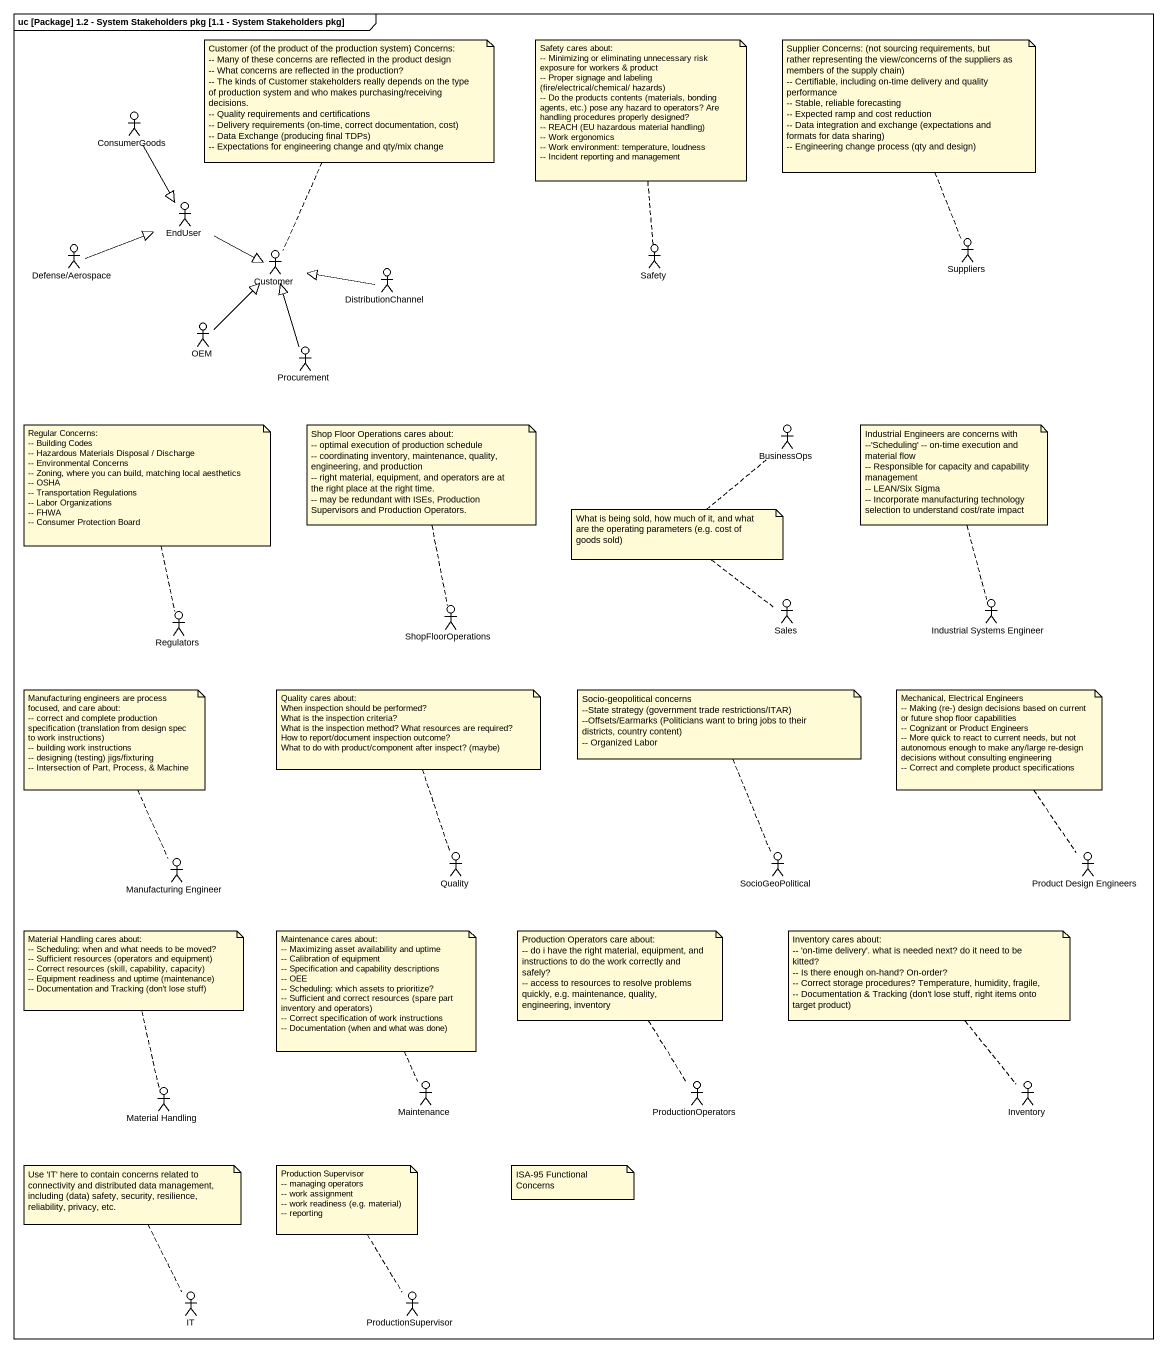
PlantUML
@startuml
mainframe uc [Package] 1.2 - System Stakeholders pkg [1.1 - System Stakeholders pkg]
actor ConsumerGoods
actor EndUser
actor "Defense/Aerospace" as Defense_Aerospace
actor Safety
actor Suppliers
actor Customer
actor DistributionChannel
actor OEM
actor Procurement
actor BusinessOps
actor Regulators
actor ShopFloorOperations
actor Sales
actor "Industrial Systems Engineer" as Industrial_Systems_Engineer
actor "Manufacturing Engineer" as Manufacturing_Engineer
actor Quality
actor SocioGeoPolitical
actor "Product Design Engineers" as Product_Design_Engineers
actor "Material Handling" as Material_Handling
actor Maintenance
actor ProductionOperators
actor Inventory
actor IT
actor ProductionSupervisor
ConsumerGoods --|> EndUser
EndUser -right-|> Customer
Defense_Aerospace -right-|> EndUser
DistributionChannel -left-|> Customer
OEM -up-|> Customer
Procurement -up-|> Customer
note top of Customer
  Customer (of the product of the production system) Concerns:
  ~-- Many of these concerns are reflected in the product design
  ~-- What concerns are reflected in the production?
  ~-- The kinds of Customer stakeholders really depends on the type of production system and who makes purchasing/receiving decisions.
  ~-- Quality requirements and certifications
  ~-- Delivery requirements (on-time, correct documentation, cost)
  ~-- Data Exchange (producing final TDPs)
  ~-- Expectations for engineering change and qty/mix change
end note
note top of Safety
  Safety cares about:
  ~-- Minimizing or eliminating unnecessary risk exposure for workers & product
  ~-- Proper signage and labeling (fire/electrical/chemical/ hazards)
  ~-- Do the products contents (materials, bonding agents, etc.) pose any hazard to operators? Are handling procedures properly designed?
  ~-- REACH (EU hazardous material handling)
  ~-- Work ergonomics
  ~-- Work environment: temperature, loudness
  ~-- Incident reporting and management
end note
note top of Suppliers
  Supplier Concerns: (not sourcing requirements, but rather representing the view/concerns of the suppliers as members of the supply chain)
  ~-- Certifiable, including on-time delivery and quality performance
  ~-- Stable, reliable forecasting
  ~-- Expected ramp and cost reduction
  ~-- Data integration and exchange (expectations and formats for data sharing)
  ~-- Engineering change process (qty and design)
end note
note top of Regulators
  Regular Concerns:
  ~-- Building Codes
  ~-- Hazardous Materials Disposal / Discharge
  ~-- Environmental Concerns
  ~-- Zoning, where you can build, matching local aesthetics
  ~-- OSHA
  ~-- Transportation Regulations
  ~-- Labor Organizations
  ~-- FHWA
  ~-- Consumer Protection Board
end note
note top of ShopFloorOperations
  Shop Floor Operations cares about:
  ~-- optimal execution of production schedule
  ~-- coordinating inventory, maintenance, quality, engineering, and production
  ~-- right material, equipment, and operators are at the right place at the right time.
  ~-- may be redundant with ISEs, Production Supervisors and Production Operators.
end note
note top of Industrial_Systems_Engineer
  Industrial Engineers are concerns with
  ~--'Scheduling' ~-- on-time execution and material flow
  ~-- Responsible for capacity and capability management
  ~-- LEAN/Six Sigma
  ~-- Incorporate manufacturing technology selection to understand cost/rate impact
end note
note as N7
  What is being sold, how much of it, and what are the operating parameters (e.g. cost of goods sold)
end note
N7 .. BusinessOps
N7 .. Sales
note top of Manufacturing_Engineer
  Manufacturing engineers are process focused, and care about:
  ~-- correct and complete production specification (translation from design spec to work instructions)
  ~-- building work instructions
  ~-- designing (testing) jigs/fixturing
  ~-- Intersection of Part, Process, & Machine
end note
note top of Quality
  Quality cares about:
  When inspection should be performed?
  What is the inspection criteria?
  What is the inspection method? What resources are required?
  How to report/document inspection outcome?
  What to do with product/component after inspect? (maybe)
end note
note top of SocioGeoPolitical
  Socio-geopolitical concerns
  ~--State strategy (government trade restrictions/ITAR)
  ~--Offsets/Earmarks (Politicians want to bring jobs to their districts, country content)
  ~-- Organized Labor
end note
note top of Product_Design_Engineers
  Mechanical, Electrical Engineers
  ~-- Making (re-) design decisions based on current or future shop floor capabilities
  ~-- Cognizant or Product Engineers
  ~-- More quick to react to current needs, but not autonomous enough to make any/large re-design decisions without consulting engineering
  ~-- Correct and complete product specifications
end note
note top of Material_Handling
  Material Handling cares about:
  ~-- Scheduling: when and what needs to be moved?
  ~-- Sufficient resources (operators and equipment)
  ~-- Correct resources (skill, capability, capacity)
  ~-- Equipment readiness and uptime (maintenance)
  ~-- Documentation and Tracking (don't lose stuff)
end note
note top of Maintenance
  Maintenance cares about:
  ~-- Maximizing asset availability and uptime
  ~-- Calibration of equipment
  ~-- Specification and capability descriptions
  ~-- OEE
  ~-- Scheduling: which assets to prioritize?
  ~-- Sufficient and correct resources (spare part inventory and operators)
  ~-- Correct specification of work instructions
  ~-- Documentation (when and what was done)
end note
note top of ProductionOperators
  Production Operators care about:
  ~-- do i have the right material, equipment, and instructions to do the work correctly and safely?
  ~-- access to resources to resolve problems quickly, e.g. maintenance, quality, engineering, inventory
end note
note top of Inventory
  Inventory cares about:
  ~-- 'on-time delivery'. what is needed next? do it need to be kitted?
  ~-- Is there enough on-hand? On-order?
  ~-- Correct storage procedures? Temperature, humidity, fragile,
  ~-- Documentation & Tracking (don't lose stuff, right items onto target product)
end note
note top of IT : Use 'IT' here to contain concerns related to connectivity and distributed data management, including (data) safety, security, resilience, reliability, privacy, etc.
note top of ProductionSupervisor
  Production Supervisor
  ~-- managing operators
  ~-- work assignment
  ~-- work readiness (e.g. material)
  ~-- reporting
end note
note as N18
  ISA-95 Functional Concerns
end note
@enduml
